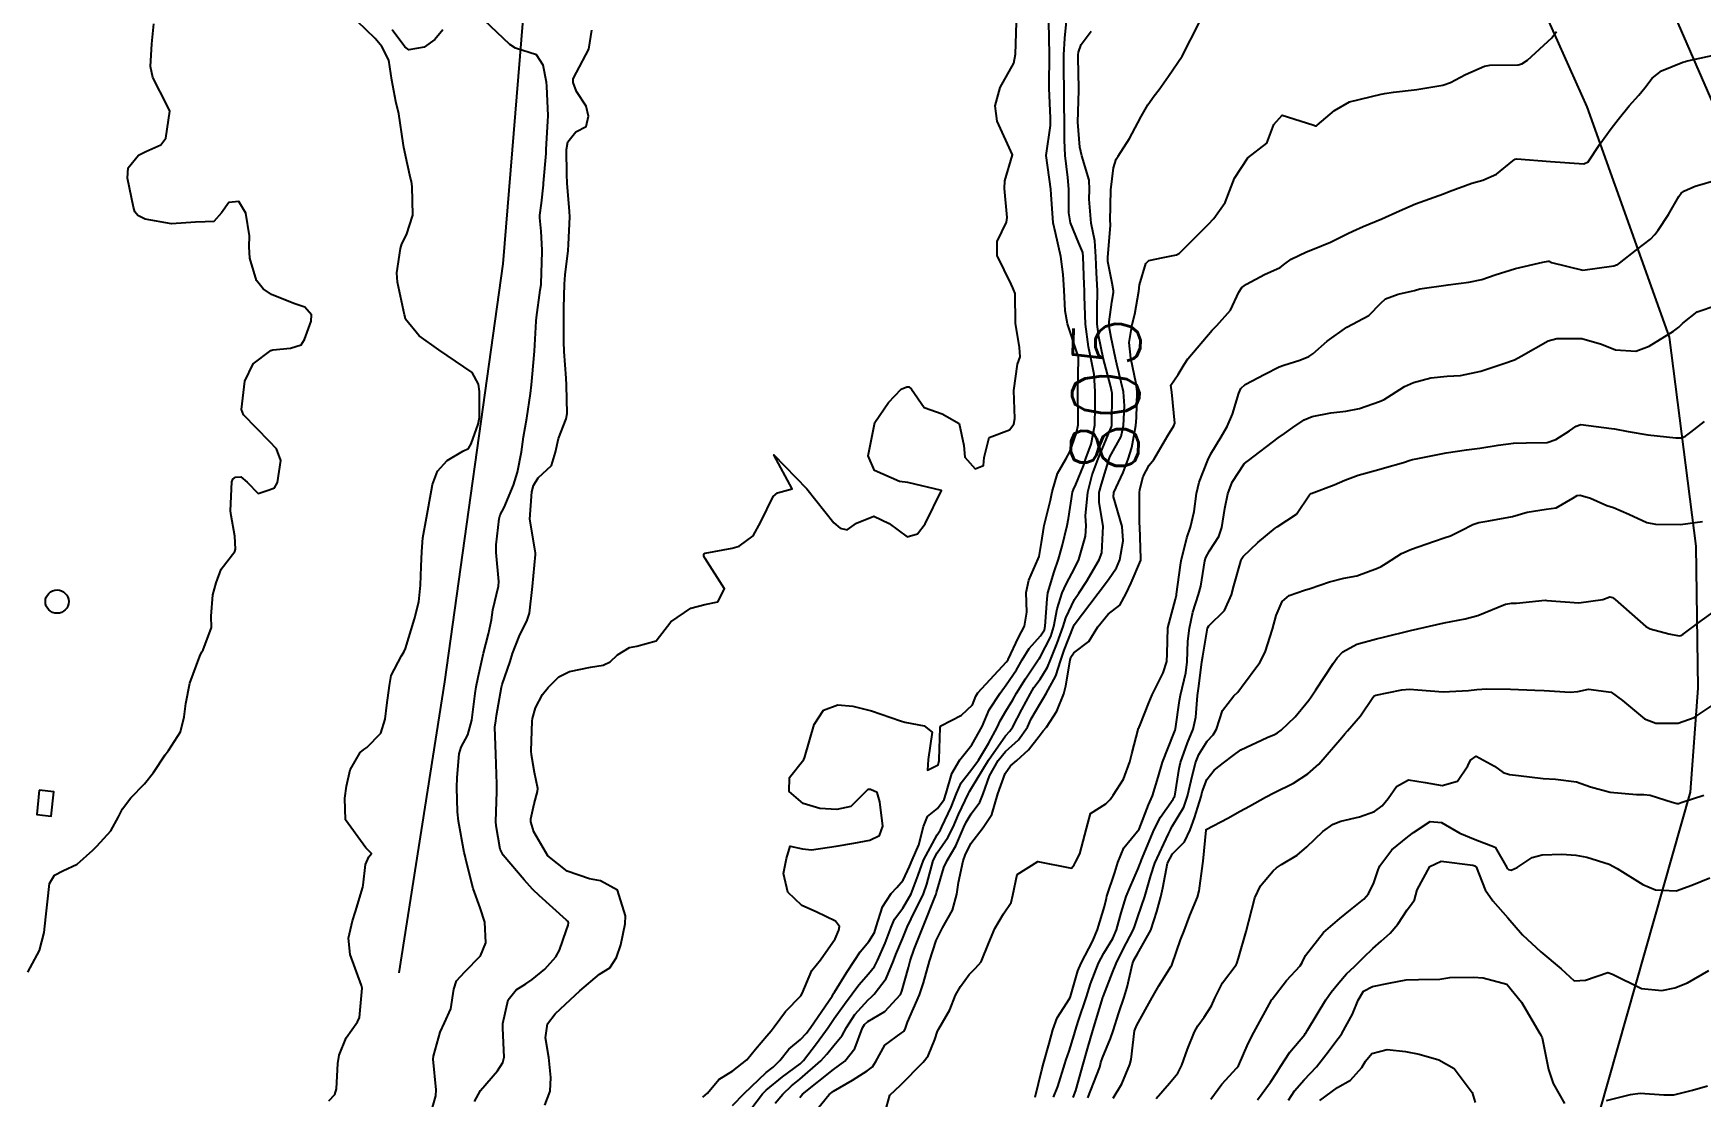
# Model space of a CAD drawing. Header units: metres. Extents: x 307586 to 320046, y 7427249 to 7434250.
# Drawn here: x 319269.8 to 319369, y 7428561.8 to 7428625 of the extents above; entities that cross this region are included whole.
import ezdxf
from ezdxf.enums import TextEntityAlignment as Align

# ---------------------------------------------------------------- set-up
doc = ezdxf.new("R2010")
doc.units = ezdxf.units.M
doc.header["$MEASUREMENT"] = 0
for name, color, linetype in [('Armario', 62, 'Continuous'), ('Cotas', 45, 'Continuous'), ('Curvas de Nivel 1m', 11, 'Continuous'), ('Curvas de Nivel 5m', 15, 'Continuous'), ('Divisa', 42, 'FENCELINE2'), ('Postes', 20, 'Continuous'), ('Vias Primárias', 230, 'Continuous')]:
    doc.layers.add(name, color=color, linetype=linetype)
doc.styles.add('Style-STANDARD', font='STANDARD.shx')
doc.linetypes.add('FENCELINE2', pattern='A,0.25,-0.1,[132,ltypeshp.shx,S=0.1,R=0,X=-0.1,Y=0],-0.1,1', length=1.45)

msp = doc.modelspace()

# ---------------------------------------------------------------- linework, layer by layer
at = {"layer": 'Armario'}
msp.add_lwpolyline([(319270.109, 7428580.027), (319269.959, 7428578.575), (319270.823, 7428578.487), (319270.972, 7428579.938)], close=True, dxfattribs=at)
at = {"layer": 'Curvas de Nivel 1m', "flags": 128}
for points, elevation in [([(319287.352, 7428561.561), (319287.692, 7428561.943), (319287.791, 7428562.276), (319287.883, 7428563.77), (319287.968, 7428564.274), (319288.372, 7428565.296), (319289.044, 7428566.264), (319289.162, 7428566.516), (319289.329, 7428568.261), (319289.29, 7428568.406), (319288.619, 7428570.268), (319288.515, 7428571.222), (319288.748, 7428572.267), (319288.932, 7428572.822), (319289.358, 7428574.261), (319289.385, 7428574.381), (319289.523, 7428575.611), (319289.729, 7428576.059), (319289.887, 7428576.256), (319289.536, 7428576.61), (319288.334, 7428578.272), (319288.292, 7428579.547), (319288.39, 7428580.272), (319288.619, 7428581.238), (319289.212, 7428582.264), (319289.422, 7428582.444), (319289.606, 7428582.566), (319290.44, 7428583.427), (319290.691, 7428584.249), (319290.8, 7428585.084), (319290.944, 7428586.247), (319291.054, 7428586.851), (319291.671, 7428588.013), (319291.811, 7428588.238), (319291.903, 7428588.464), (319292.437, 7428590.229), (319292.698, 7428591.236), (319292.803, 7428592.224), (319292.847, 7428593.337), (319292.871, 7428594.223), (319292.935, 7428595.042), (319293.156, 7428596.219), (319293.451, 7428597.876), (319293.505, 7428598.214), (319293.801, 7428598.996), (319294.379, 7428599.632), (319295.315, 7428600.195), (319295.652, 7428600.355), (319295.819, 7428600.628), (319296.227, 7428601.796), (319296.307, 7428602.185), (319296.307, 7428603.736), (319296.241, 7428604.186), (319295.873, 7428604.879), (319293.893, 7428606.21), (319292.715, 7428607.042), (319291.911, 7428608.038), (319291.86, 7428608.241), (319291.846, 7428608.308), (319291.421, 7428610.245), (319291.383, 7428610.804), (319291.617, 7428612.243), (319291.695, 7428612.513), (319291.971, 7428613.055), (319292.35, 7428614.234), (319292.312, 7428615.932), (319292.257, 7428616.236), (319292.213, 7428616.435), (319292.023, 7428617.235), (319291.807, 7428618.242), (319291.767, 7428618.511), (319291.503, 7428620.245), (319291.329, 7428620.983), (319291.087, 7428622.25), (319290.907, 7428623.44), (319290.497, 7428624.256), (319290.11, 7428624.73), (319288.488, 7428626.285)], 798), ([(319293.338, 7428560.541), (319293.709, 7428561.855), (319293.734, 7428562.206), (319293.561, 7428564.028), (319293.57, 7428564.208), (319293.964, 7428565.645), (319294.236, 7428566.202), (319294.599, 7428567.021), (319294.774, 7428568.197), (319294.94, 7428568.693), (319295.443, 7428569.236), (319296.361, 7428570.176), (319296.687, 7428570.949), (319296.627, 7428572.173), (319296.35, 7428573.036), (319295.937, 7428574.183), (319295.526, 7428575.754), (319295.431, 7428576.191), (319295.402, 7428576.324), (319295.052, 7428578.195), (319295.004, 7428578.75), (319294.967, 7428580.196), (319294.983, 7428580.795), (319295.108, 7428582.195), (319295.217, 7428582.584), (319295.614, 7428583.33), (319295.86, 7428584.186), (319296.052, 7428585.779), (319296.114, 7428586.183), (319296.236, 7428586.759), (319296.542, 7428588.177), (319296.845, 7428589.334), (319297.017, 7428590.17), (319297.109, 7428590.762), (319297.448, 7428592.173), (319297.466, 7428592.432), (319297.299, 7428594.174), (319297.305, 7428594.619), (319297.473, 7428596.173), (319297.544, 7428596.404), (319297.78, 7428596.846), (319298.34, 7428598.162), (319298.579, 7428598.936), (319298.804, 7428600.155), (319298.936, 7428601.043), (319299.118, 7428602.151), (319299.338, 7428603.628), (319299.399, 7428604.147), (319299.442, 7428604.573), (319299.579, 7428606.145), (319299.685, 7428607.918), (319299.707, 7428608.143), (319299.929, 7428609.768), (319299.972, 7428610.1), (319299.974, 7428610.14), (319300.035, 7428612.066), (319300.036, 7428612.139), (319299.974, 7428613.282), (319299.905, 7428614.064), (319299.895, 7428614.141), (319299.892, 7428614.234), (319299.995, 7428614.94), (319300.114, 7428616.036), (319300.121, 7428616.139), (319300.268, 7428617.9), (319300.28, 7428618.138), (319300.368, 7428619.827), (319300.389, 7428620.137), (319300.321, 7428621.897), (319300.29, 7428622.138), (319300.093, 7428623.151), (319299.709, 7428623.755), (319298.451, 7428624.165), (319298.106, 7428624.386), (319296.218, 7428626.189)], 799), ([(319269.44, 7428569.21), (319270.13, 7428570.493), (319270.398, 7428571.562), (319270.513, 7428572.49), (319270.597, 7428573.383), (319270.73, 7428574.488), (319271.011, 7428574.984), (319271.514, 7428575.229), (319272.361, 7428575.627), (319273.292, 7428576.454), (319273.535, 7428576.695), (319274.38, 7428577.606), (319274.834, 7428578.437), (319275.062, 7428578.931), (319275.564, 7428579.575), (319276.377, 7428580.418), (319276.905, 7428581.089), (319277.599, 7428582.137), (319277.714, 7428582.286), (319277.806, 7428582.398), (319278.509, 7428583.496), (319278.744, 7428584.389), (319278.835, 7428585.188), (319279.071, 7428586.386), (319279.669, 7428588.003), (319279.793, 7428588.258), (319279.87, 7428588.378), (319280.354, 7428589.706), (319280.334, 7428590.374), (319280.443, 7428591.642), (319280.639, 7428592.371), (319280.931, 7428593.167), (319281.741, 7428594.218), (319281.798, 7428594.359), (319281.755, 7428595.135), (319281.526, 7428596.362), (319281.502, 7428596.636), (319281.563, 7428598.362), (319281.629, 7428598.527), (319281.796, 7428598.646), (319282.113, 7428598.672), (319282.479, 7428598.35), (319283.13, 7428597.684), (319283.788, 7428597.883), (319284.106, 7428598.01), (319284.299, 7428598.325), (319284.497, 7428599.632), (319284.225, 7428600.326), (319283.819, 7428600.761), (319282.264, 7428602.354), (319282.152, 7428602.661), (319282.344, 7428604.353), (319282.836, 7428605.388), (319283.891, 7428606.18), (319284.006, 7428606.214), (319285.06, 7428606.318), (319285.695, 7428606.512), (319285.898, 7428606.828), (319286.284, 7428607.931), (319286.322, 7428608.306), (319285.917, 7428608.753), (319285.254, 7428608.982), (319283.925, 7428609.513), (319283.433, 7428609.842), (319283.039, 7428610.343), (319282.638, 7428611.664), (319282.605, 7428612.35), (319282.617, 7428612.998), (319282.404, 7428614.354), (319281.993, 7428615.049), (319281.387, 7428614.971), (319280.956, 7428614.37), (319280.502, 7428613.851), (319279.977, 7428613.832), (319279.4, 7428613.811), (319277.976, 7428613.705), (319276.409, 7428613.995), (319275.981, 7428614.206), (319275.807, 7428614.432), (319275.715, 7428614.705), (319275.367, 7428616.436), (319275.407, 7428617.048), (319276.027, 7428617.791), (319276.448, 7428618.006), (319277.346, 7428618.417), (319277.645, 7428618.806), (319277.882, 7428620.412), (319277.726, 7428620.745), (319276.868, 7428622.422), (319276.74, 7428623.075), (319276.805, 7428624.423), (319276.939, 7428625.603)], 797), ([(319294.118, 7428625.248), (319293.654, 7428624.673), (319293.017, 7428624.226), (319292.101, 7428624.066), (319291.869, 7428624.242), (319291.116, 7428625.252)], 799), ([(319300.19, 7428561.292), (319300.518, 7428562.128), (319300.559, 7428562.941), (319300.436, 7428564.129), (319300.238, 7428565.294), (319300.362, 7428566.131), (319300.807, 7428566.738), (319301.425, 7428567.303), (319302.284, 7428568.107), (319303.443, 7428569.085), (319304.06, 7428569.471), (319304.466, 7428570.08), (319304.713, 7428570.828), (319304.975, 7428572.075), (319305.001, 7428572.562), (319304.53, 7428574.08), (319303.511, 7428574.638), (319302.854, 7428574.759), (319301.519, 7428575.215), (319300.375, 7428576.132), (319299.547, 7428577.55), (319299.371, 7428578.142), (319299.366, 7428578.331), (319299.564, 7428579.228), (319299.76, 7428579.949), (319299.771, 7428580.138), (319299.587, 7428581.074), (319299.401, 7428582.142), (319299.385, 7428582.362), (319299.449, 7428584.142), (319299.47, 7428584.297), (319299.635, 7428584.922), (319300.065, 7428585.718), (319300.4, 7428586.133), (319301.023, 7428586.762), (319301.663, 7428587.087), (319302.917, 7428587.353), (319303.667, 7428587.459), (319304.091, 7428587.663), (319304.53, 7428588.081), (319305.241, 7428588.511), (319305.681, 7428588.592), (319306.82, 7428588.918), (319307.703, 7428590.04), (319308.89, 7428590.849), (319309.713, 7428591.077), (319310.493, 7428591.235), (319310.879, 7428592.008), (319309.741, 7428593.816), (319309.659, 7428593.938), (319309.663, 7428594.021), (319309.686, 7428594.078), (319309.745, 7428594.133), (319311.336, 7428594.417), (319311.751, 7428594.533), (319312.594, 7428595.154), (319313.057, 7428595.981), (319313.788, 7428597.493), (319314.042, 7428597.716), (319314.906, 7428597.959), (319313.823, 7428599.97), (319315.793, 7428597.95), (319317.392, 7428595.934), (319317.768, 7428595.621), (319318.178, 7428595.512), (319318.742, 7428595.915), (319319.777, 7428596.33), (319320.689, 7428595.891), (319321.761, 7428595.091), (319322.364, 7428595.271), (319322.833, 7428595.864), (319323.793, 7428597.85), (319321.8, 7428598.338), (319321.299, 7428598.386), (319319.81, 7428599.04), (319319.445, 7428599.906), (319319.843, 7428601.9), (319320.654, 7428603.093), (319321.399, 7428603.885), (319321.729, 7428604.018), (319321.865, 7428604.019), (319322.006, 7428603.878), (319322.778, 7428602.792), (319323.849, 7428602.421), (319324.854, 7428601.84), (319325.132, 7428600.535), (319325.194, 7428599.836), (319325.813, 7428599.141), (319326.306, 7428599.332), (319326.339, 7428599.825), (319326.644, 7428601.013), (319327.839, 7428601.453), (319328.108, 7428601.806), (319328.168, 7428602.127), (319328.102, 7428603.806), (319328.326, 7428605.364), (319328.481, 7428605.801), (319328.45, 7428606.354), (319328.207, 7428607.806), (319328.182, 7428609.564), (319328.094, 7428609.808), (319328.048, 7428609.913), (319327.946, 7428610.119), (319327.11, 7428611.819), (319327.123, 7428612.667), (319327.662, 7428613.813), (319327.706, 7428614.093), (319327.546, 7428615.815), (319327.561, 7428616.271), (319328.033, 7428617.81), (319327.122, 7428619.819), (319326.987, 7428620.736), (319327.297, 7428621.818), (319328.097, 7428623.261), (319328.206, 7428623.808), (319328.262, 7428625.677)], 801), ([(319309.605, 7428561.773), (319309.879, 7428562.015), (319310.558, 7428562.821), (319311.376, 7428563.35), (319312.208, 7428563.988), (319312.741, 7428564.632), (319313.405, 7428565.419), (319313.659, 7428565.718), (319313.85, 7428565.966), (319314.51, 7428566.871), (319315.431, 7428567.803), (319315.507, 7428567.949), (319316.09, 7428569.304), (319316.603, 7428569.933), (319317.476, 7428571.195), (319317.683, 7428571.716), (319317.722, 7428571.918), (319317.486, 7428572.244), (319316.349, 7428572.795), (319315.495, 7428573.171), (319314.65, 7428573.959), (319314.405, 7428575.075), (319314.585, 7428575.959), (319314.788, 7428576.71), (319315.539, 7428576.55), (319316.072, 7428576.475), (319317.541, 7428576.7), (319318.58, 7428576.872), (319319.544, 7428577.053), (319320.109, 7428577.332), (319320.304, 7428577.892), (319320.126, 7428579.343), (319319.978, 7428579.896), (319319.585, 7428580.081), (319319.411, 7428580.075), (319319.245, 7428579.903), (319318.414, 7428579.068), (319317.567, 7428578.891), (319316.561, 7428578.943), (319315.572, 7428579.248), (319314.727, 7428579.959), (319314.763, 7428580.786), (319315.602, 7428581.857), (319315.657, 7428581.949), (319315.677, 7428582.023), (319316.228, 7428583.941), (319316.778, 7428584.791), (319317.641, 7428585.101), (319318.521, 7428585.03), (319319.636, 7428584.754), (319321.355, 7428584.155), (319321.626, 7428584.078), (319322.774, 7428583.863), (319323.251, 7428583.488), (319323.007, 7428581.859), (319322.968, 7428581.231), (319323.6, 7428581.539), (319323.655, 7428581.797), (319323.665, 7428581.849), (319323.718, 7428583.753), (319323.753, 7428583.849), (319324.986, 7428584.483), (319325.642, 7428585.109), (319325.849, 7428585.628), (319325.962, 7428585.825), (319327.672, 7428587.659), (319327.732, 7428587.74), (319327.763, 7428587.799), (319328.373, 7428589.112), (319328.735, 7428589.79), (319328.873, 7428590.627), (319328.843, 7428591.789), (319329.002, 7428592.516), (319329.552, 7428593.782), (319329.605, 7428593.922), (319329.757, 7428594.752), (319329.888, 7428595.662), (319329.91, 7428595.779), (319330.288, 7428597.274), (319330.377, 7428597.774), (319330.707, 7428598.874), (319331.225, 7428599.766), (319331.439, 7428600.152), (319331.838, 7428601.283), (319331.937, 7428601.759), (319331.942, 7428601.857), (319331.923, 7428603.759), (319331.952, 7428605.699), (319331.944, 7428605.759), (319331.935, 7428605.801), (319331.895, 7428605.957), (319331.289, 7428607.766), (319331.15, 7428608.543), (319331.091, 7428609.769), (319331.032, 7428610.69), (319330.908, 7428611.771), (319330.575, 7428613.176), (319330.443, 7428613.775), (319330.334, 7428615.451), (319330.312, 7428615.777), (319330.033, 7428617.78), (319330.285, 7428619.553), (319330.291, 7428619.778), (319330.286, 7428619.999), (319330.198, 7428621.779), (319330.202, 7428621.896), (319330.229, 7428623.779), (319330.195, 7428625.716)], 802), ([(319311.356, 7428561.286), (319312.059, 7428561.99), (319313.376, 7428563.238), (319313.779, 7428563.566), (319314.181, 7428563.962), (319314.72, 7428564.63), (319315.402, 7428565.206), (319315.768, 7428565.584), (319316.024, 7428565.941), (319317.295, 7428567.785), (319317.372, 7428567.921), (319317.394, 7428567.96), (319317.434, 7428568.024), (319318.166, 7428569.199), (319318.622, 7428569.908), (319318.955, 7428570.418), (319319.474, 7428571.033), (319319.808, 7428571.568), (319319.911, 7428571.896), (319320.296, 7428573.09), (319320.812, 7428573.887), (319321.143, 7428574.249), (319321.515, 7428574.686), (319321.9, 7428575.502), (319322.052, 7428575.872), (319322.452, 7428576.776), (319322.724, 7428577.862), (319322.965, 7428578.456), (319323.569, 7428578.942), (319323.951, 7428579.473), (319324.072, 7428579.845), (319324.423, 7428581.014), (319324.901, 7428581.837), (319325.205, 7428582.236), (319325.612, 7428582.726), (319326.212, 7428583.821), (319326.634, 7428584.819), (319327.285, 7428585.806), (319327.658, 7428586.288), (319328.265, 7428587.196), (319328.608, 7428587.791), (319329.017, 7428588.453), (319329.694, 7428589.212), (319329.92, 7428589.558), (319329.975, 7428589.777), (319330.08, 7428591.415), (319330.136, 7428591.776), (319330.498, 7428593.009), (319330.763, 7428593.77), (319330.98, 7428594.543), (319331.269, 7428595.765), (319331.359, 7428596.182), (319331.598, 7428597.762), (319331.647, 7428597.909), (319331.8, 7428598.209), (319332.242, 7428599.328), (319332.398, 7428599.751), (319332.699, 7428600.614), (319332.92, 7428601.744), (319332.953, 7428602.843), (319332.952, 7428603.744), (319332.877, 7428604.746), (319332.685, 7428605.748), (319332.549, 7428606.4), (319332.36, 7428607.753), (319332.304, 7428609.387), (319332.304, 7428609.755), (319332.291, 7428610.099), (319332.24, 7428611.756), (319332.209, 7428612), (319331.971, 7428612.563), (319331.474, 7428613.765), (319331.383, 7428614.375), (319331.387, 7428615.766), (319331.314, 7428616.473), (319331.157, 7428617.769), (319331.128, 7428618.688), (319331.111, 7428619.77), (319331.102, 7428620.798), (319331.091, 7428621.77), (319331.08, 7428622.757), (319331.085, 7428623.77), (319331.13, 7428624.758), (319331.231, 7428625.769)], 803), ([(319312.522, 7428561.15), (319313.153, 7428561.973), (319313.365, 7428562.187), (319314.343, 7428562.991), (319315.381, 7428563.761), (319315.586, 7428563.947), (319316.372, 7428564.962), (319317.062, 7428565.925), (319317.418, 7428566.446), (319318.035, 7428567.306), (319318.482, 7428567.91), (319318.886, 7428568.46), (319319.451, 7428569.107), (319319.807, 7428569.547), (319319.986, 7428569.895), (319320.439, 7428570.925), (319320.802, 7428571.887), (319321.012, 7428572.361), (319321.494, 7428573.018), (319321.998, 7428573.873), (319322.403, 7428574.984), (319322.73, 7428575.862), (319323.548, 7428577.38), (319323.732, 7428577.667), (319323.828, 7428577.847), (319324.384, 7428579.028), (319324.7, 7428579.839), (319324.962, 7428580.464), (319325.597, 7428581.281), (319325.998, 7428581.824), (319326.606, 7428582.809), (319327.124, 7428583.807), (319327.286, 7428584.147), (319327.637, 7428584.721), (319328.042, 7428585.401), (319328.255, 7428585.794), (319328.79, 7428586.66), (319329.561, 7428587.781), (319329.608, 7428587.847), (319329.675, 7428587.951), (319330.302, 7428589.165), (319330.486, 7428589.772), (319330.677, 7428590.807), (319330.987, 7428591.767), (319331.21, 7428592.283), (319331.738, 7428593.256), (319331.979, 7428593.756), (319332.37, 7428595.145), (319332.413, 7428595.75), (319332.374, 7428596.346), (319332.5, 7428597.749), (319332.774, 7428598.78), (319333.118, 7428599.741), (319333.84, 7428601.468), (319333.923, 7428601.648), (319333.938, 7428601.729), (319333.947, 7428603.644), (319333.937, 7428603.729), (319333.867, 7428604.011), (319333.421, 7428605.737), (319333.163, 7428606.999), (319333.067, 7428607.743), (319333.055, 7428608.614), (319333.083, 7428609.743), (319333.015, 7428610.806), (319332.986, 7428611.745), (319332.929, 7428612.702), (319332.711, 7428613.749), (319332.584, 7428615.172), (319332.611, 7428615.751), (319332.58, 7428616.313), (319332.159, 7428617.758), (319332.041, 7428618.27), (319331.92, 7428619.761), (319331.964, 7428621.644), (319331.969, 7428621.761), (319331.941, 7428623.601), (319331.938, 7428623.762), (319331.954, 7428623.913), (319332.112, 7428624.369), (319332.699, 7428625.176)], 804), ([(319315.361, 7428561.747), (319315.538, 7428561.947), (319317.378, 7428563.418), (319317.668, 7428563.629), (319318.049, 7428563.913), (319318.642, 7428564.659), (319319.107, 7428565.903), (319319.211, 7428566.106), (319319.417, 7428566.276), (319320.436, 7428566.877), (319321.36, 7428567.881), (319321.385, 7428567.929), (319321.436, 7428568.081), (319321.837, 7428569.494), (319321.945, 7428569.873), (319322.179, 7428570.579), (319322.681, 7428571.862), (319323.464, 7428573.812), (319323.477, 7428573.85), (319323.487, 7428573.867), (319323.504, 7428573.95), (319323.943, 7428575.43), (319324.135, 7428575.844), (319324.653, 7428576.728), (319325.139, 7428577.834), (319325.259, 7428578.131), (319325.565, 7428578.621), (319326.08, 7428579.318), (319326.275, 7428579.82), (319326.661, 7428580.881), (319327.171, 7428581.806), (319327.608, 7428582.331), (319328.391, 7428583.016), (319328.914, 7428583.787), (319329.146, 7428584.269), (319329.644, 7428585.153), (319329.884, 7428585.543), (319330.033, 7428585.776), (319330.598, 7428586.836), (319330.894, 7428587.768), (319331.091, 7428588.357), (319331.656, 7428589.76), (319331.669, 7428589.795), (319331.704, 7428589.86), (319333.117, 7428591.739), (319333.731, 7428592.565), (319334.213, 7428593.25), (319334.419, 7428593.723), (319334.618, 7428594.864), (319334.543, 7428595.722), (319334.045, 7428597.473), (319334.047, 7428597.727), (319334.603, 7428598.93), (319334.91, 7428599.719), (319335.133, 7428600.413), (319335.363, 7428601.715), (319335.397, 7428602.165), (319335.443, 7428603.714), (319335.384, 7428604.201), (319335.061, 7428605.718), (319334.971, 7428606.651), (319335.142, 7428607.718), (319335.308, 7428608.33), (319335.537, 7428609.714), (319335.582, 7428610.079), (319335.959, 7428611.345), (319336.139, 7428611.53), (319336.984, 7428611.7), (319337.781, 7428611.876), (319337.966, 7428611.974), (319339.659, 7428613.665), (319339.997, 7428614.021), (319340.675, 7428614.984), (319340.936, 7428615.651), (319341.241, 7428616.428), (319342.033, 7428617.64), (319343.158, 7428618.511), (319343.582, 7428619.617), (319344.068, 7428620.166), (319345.905, 7428619.592), (319346.062, 7428619.53), (319346.11, 7428619.542), (319346.164, 7428619.589), (319347.193, 7428620.457), (319348.077, 7428620.976), (319349.97, 7428621.43), (319350.082, 7428621.448), (319350.167, 7428621.455), (319350.696, 7428621.534), (319351.931, 7428621.676), (319352.086, 7428621.693), (319353.631, 7428621.956), (319354.092, 7428622.125), (319354.985, 7428622.595), (319356.107, 7428623.091), (319356.428, 7428623.147), (319358.109, 7428623.162), (319358.334, 7428623.222), (319358.664, 7428623.442), (319360.127, 7428624.782), (319360.397, 7428625.151)], 806), ([(319316.059, 7428560.649), (319317.108, 7428561.924), (319317.365, 7428562.124), (319318.5, 7428562.78), (319319.377, 7428563.333), (319319.703, 7428563.574), (319319.888, 7428563.895), (319320.423, 7428564.864), (319321.408, 7428565.577), (319321.588, 7428565.699), (319321.667, 7428565.876), (319321.785, 7428566.243), (319322.483, 7428567.864), (319322.731, 7428568.574), (319323.083, 7428569.856), (319323.475, 7428571.095), (319323.862, 7428571.846), (319324.447, 7428572.886), (319324.707, 7428573.838), (319324.819, 7428574.531), (319325.083, 7428575.834), (319325.2, 7428576.17), (319325.543, 7428576.869), (319326.275, 7428577.819), (319326.794, 7428578.582), (319327.158, 7428579.806), (319327.595, 7428581.027), (319327.912, 7428581.484), (319328.279, 7428581.793), (319328.968, 7428582.427), (319329.617, 7428583.234), (319329.846, 7428583.552), (319330.039, 7428583.776), (319330.673, 7428584.734), (319331.077, 7428585.766), (319331.193, 7428586.229), (319331.448, 7428587.762), (319331.498, 7428587.939), (319331.68, 7428588.207), (319332.573, 7428588.864), (319333.099, 7428589.739), (319333.711, 7428590.502), (319334.414, 7428591.025), (319334.791, 7428591.719), (319335.077, 7428592.369), (319335.653, 7428593.711), (319335.667, 7428593.788), (319335.6, 7428595.712), (319335.59, 7428595.897), (319335.579, 7428597.712), (319335.605, 7428597.903), (319335.808, 7428598.688), (319336.166, 7428599.357), (319336.429, 7428599.701), (319337.262, 7428601.12), (319337.634, 7428601.692), (319337.68, 7428601.856), (319337.507, 7428603.694), (319337.446, 7428604.118), (319337.879, 7428604.748), (319338.236, 7428605.337), (319338.454, 7428605.682), (319339.91, 7428607.388), (319340.04, 7428607.53), (319340.177, 7428607.657), (319340.991, 7428608.586), (319341.491, 7428609.645), (319341.671, 7428609.917), (319341.948, 7428610.128), (319343.028, 7428610.698), (319343.958, 7428611.11), (319344.239, 7428611.329), (319344.617, 7428611.603), (319345.518, 7428612.046), (319345.973, 7428612.233), (319346.941, 7428612.618), (319347.986, 7428613.131), (319348.273, 7428613.281), (319348.884, 7428613.557), (319349.998, 7428614.013), (319351.053, 7428614.479), (319352.007, 7428614.899), (319353.666, 7428615.495), (319354.014, 7428615.628), (319355.366, 7428616.13), (319356.021, 7428616.304), (319356.825, 7428616.662), (319357.799, 7428617.452), (319357.934, 7428617.552), (319358.035, 7428617.572), (319360.033, 7428617.42), (319362.032, 7428617.28), (319362.284, 7428617.396), (319362.981, 7428618.454), (319363.643, 7428619.376), (319364.068, 7428619.921), (319364.717, 7428620.723), (319365.29, 7428621.358), (319365.65, 7428621.794), (319366.098, 7428622.381), (319366.638, 7428622.812), (319367.907, 7428623.332), (319368.069, 7428623.374), (319368.113, 7428623.388), (319368.189, 7428623.405), (319370.118, 7428623.817)], 807), ([(319320.419, 7428560.822), (319320.725, 7428561.886), (319321.05, 7428562.199), (319321.369, 7428562.496), (319322.715, 7428563.86), (319323.004, 7428564.241), (319323.403, 7428565.196), (319323.553, 7428565.706), (319323.645, 7428565.848), (319324.289, 7428566.977), (319324.639, 7428567.838), (319324.922, 7428568.353), (319325.452, 7428569.076), (319325.828, 7428569.453), (319326.158, 7428569.82), (319326.613, 7428570.952), (319326.983, 7428571.807), (319327.492, 7428572.674), (319327.942, 7428573.352), (319328.038, 7428573.795), (319328.297, 7428575.016), (319329.533, 7428575.78), (319331.527, 7428575.384), (319331.688, 7428575.6), (319331.77, 7428575.756), (319332.026, 7428576.241), (319332.434, 7428577.747), (319332.67, 7428578.64), (319333.575, 7428579.217), (319333.832, 7428579.475), (319334.014, 7428579.726), (319334.624, 7428580.689), (319335.013, 7428581.716), (319335.13, 7428582.193), (319335.528, 7428583.711), (319335.559, 7428583.776), (319335.626, 7428583.91), (319336.131, 7428585.218), (319336.334, 7428585.7), (319336.982, 7428587.006), (319337.216, 7428587.687), (319337.221, 7428588.145), (319337.267, 7428589.687), (319337.72, 7428591.386), (319337.776, 7428591.626), (319337.785, 7428591.679), (319338.013, 7428593.405), (319338.059, 7428593.677), (319338.406, 7428595.031), (319338.619, 7428595.672), (319338.841, 7428596.611), (319338.981, 7428597.668), (319339.131, 7428598.339), (319339.639, 7428599.662), (319339.827, 7428600.031), (319340.442, 7428601.049), (319340.801, 7428601.65), (319341.109, 7428602.389), (319341.486, 7428603.644), (319341.608, 7428603.91), (319341.878, 7428604.161), (319343.032, 7428604.77), (319343.889, 7428605.202), (319344.181, 7428605.316), (319345.126, 7428605.598), (319345.668, 7428605.819), (319345.897, 7428605.983), (319346.755, 7428606.731), (319347.913, 7428607.57), (319349.222, 7428608.252), (319349.935, 7428608.997), (319350.22, 7428609.256), (319350.982, 7428609.53), (319351.76, 7428609.707), (319351.945, 7428609.757), (319352.272, 7428609.841), (319353.949, 7428610.086), (319355.179, 7428610.249), (319355.952, 7428610.409), (319356.746, 7428610.671), (319357.959, 7428611.059), (319359.59, 7428611.426), (319359.894, 7428611.491), (319359.964, 7428611.484), (319360.108, 7428611.419), (319361.958, 7428610.948), (319363.809, 7428611.219), (319363.962, 7428611.265), (319364.038, 7428611.293), (319364.15, 7428611.368), (319365.166, 7428612.168), (319365.985, 7428612.805), (319366.253, 7428613.083), (319366.451, 7428613.345), (319367.069, 7428614.272), (319367.682, 7428615.333), (319367.819, 7428615.528), (319368.016, 7428615.683), (319368.646, 7428615.947), (319370.023, 7428616.34)], 808), ([(319329.37, 7428561.773), (319329.764, 7428563.391), (319329.864, 7428563.775), (319330.202, 7428564.971), (319330.424, 7428565.77), (319330.688, 7428566.499), (319331.432, 7428567.657), (319331.476, 7428567.759), (319331.914, 7428569.295), (319332.106, 7428569.75), (319332.8, 7428571.064), (319333.083, 7428571.736), (319333.497, 7428573.12), (319333.611, 7428573.619), (319333.638, 7428573.729), (319334.108, 7428575.141), (319334.292, 7428575.722), (319334.653, 7428576.607), (319335.553, 7428577.71), (319336.119, 7428579.158), (319336.357, 7428579.698), (319336.701, 7428580.8), (319336.944, 7428581.69), (319337.62, 7428583.4), (319337.698, 7428583.603), (319337.719, 7428583.679), (319337.96, 7428585.365), (319338.018, 7428585.676), (319338.334, 7428587.006), (319338.417, 7428587.673), (319338.468, 7428588.895), (319338.554, 7428589.671), (319338.766, 7428590.616), (319339.097, 7428591.666), (319339.223, 7428592.17), (319339.466, 7428593.663), (319339.531, 7428593.877), (319339.752, 7428594.269), (319340.294, 7428595.125), (319340.479, 7428595.653), (319340.657, 7428596.778), (319340.831, 7428597.65), (319341.106, 7428598.344), (319341.82, 7428599.431), (319341.926, 7428599.534), (319342.067, 7428599.636), (319343.837, 7428600.986), (319344.205, 7428601.241), (319344.7, 7428601.601), (319345.383, 7428602.061), (319345.853, 7428602.26), (319346.962, 7428602.468), (319347.858, 7428602.562), (319348.68, 7428602.738), (319349.867, 7428603.146), (319350.138, 7428603.268), (319350.569, 7428603.533), (319351.357, 7428604.046), (319351.881, 7428604.283), (319352.927, 7428604.548), (319353.885, 7428604.655), (319354.676, 7428604.691), (319355.888, 7428604.942), (319357.377, 7428605.455), (319357.77, 7428605.576), (319357.895, 7428605.624), (319358.3, 7428605.847), (319359.906, 7428606.754), (319360.422, 7428606.901), (319361.908, 7428606.888), (319363.082, 7428606.56), (319363.901, 7428606.223), (319365.112, 7428606.147), (319365.904, 7428606.433), (319367.362, 7428607.336), (319367.675, 7428607.574), (319367.92, 7428607.812), (319368.775, 7428608.472), (319369.937, 7428608.873)], 809), ([(319331.633, 7428561.756), (319331.794, 7428562.18), (319332.231, 7428563.747), (319332.49, 7428564.65), (319332.815, 7428565.739), (319333.404, 7428567.702), (319333.411, 7428567.73), (319333.418, 7428567.745), (319333.434, 7428567.794), (319333.984, 7428569.196), (319334.19, 7428569.723), (319334.613, 7428570.578), (319335.207, 7428571.713), (319335.289, 7428571.908), (319335.491, 7428572.507), (319335.905, 7428573.704), (319336.265, 7428574.956), (319336.502, 7428575.695), (319337.306, 7428577.439), (319337.419, 7428577.682), (319337.464, 7428577.772), (319337.556, 7428577.915), (319338.227, 7428579.019), (319338.445, 7428579.671), (319338.648, 7428580.614), (319338.92, 7428581.667), (319339.111, 7428582.161), (319339.616, 7428582.952), (319339.963, 7428583.313), (319340.169, 7428583.655), (319340.524, 7428584.767), (319341.205, 7428585.644), (319341.431, 7428585.867), (319341.658, 7428586.163), (319342.747, 7428587.624), (319343.068, 7428588.234), (319343.49, 7428589.613), (319343.711, 7428590.429), (319344.072, 7428591.253), (319344.498, 7428591.602), (319345.392, 7428591.928), (319345.73, 7428592.034), (319346.884, 7428592.425), (319347.739, 7428592.636), (319348.506, 7428592.788), (319349.748, 7428593.237), (319349.955, 7428593.333), (319350.289, 7428593.535), (319351.172, 7428594.112), (319351.761, 7428594.355), (319353.083, 7428594.817), (319353.769, 7428595.052), (319354.092, 7428595.164), (319354.723, 7428595.481), (319355.422, 7428595.828), (319355.778, 7428595.948), (319356.365, 7428596.047), (319357.782, 7428596.304), (319358.65, 7428596.566), (319359.786, 7428596.736), (319360.373, 7428596.828), (319361.368, 7428597.404), (319361.635, 7428597.562), (319361.796, 7428597.583), (319362.417, 7428597.391), (319363.383, 7428596.97), (319363.788, 7428596.836), (319364.707, 7428596.437), (319365.779, 7428595.959), (319366.283, 7428595.847), (319367.778, 7428595.831), (319369.084, 7428596.003)], 811), ([(319332.508, 7428561.743), (319333.213, 7428563.564), (319333.258, 7428563.732), (319333.289, 7428563.827), (319333.389, 7428564.117), (319333.866, 7428565.265), (319334.013, 7428565.724), (319334.352, 7428566.793), (319334.673, 7428567.718), (319334.846, 7428568.312), (319335.163, 7428569.713), (319335.248, 7428569.929), (319335.469, 7428570.292), (319336.263, 7428571.698), (319336.615, 7428572.814), (319336.857, 7428573.69), (319336.977, 7428574.222), (319337.24, 7428575.684), (319337.539, 7428576.254), (319338.253, 7428576.966), (319338.592, 7428577.67), (319338.85, 7428578.381), (319339.247, 7428579.663), (319339.316, 7428579.932), (319339.593, 7428580.676), (319340.027, 7428581.227), (319340.581, 7428581.65), (319341.158, 7428582.094), (319341.611, 7428582.426), (319343.173, 7428583.171), (319343.62, 7428583.343), (319343.792, 7428583.438), (319344.008, 7428583.606), (319344.837, 7428584.396), (319345.65, 7428585.387), (319345.791, 7428585.588), (319346.077, 7428586.004), (319347.106, 7428587.569), (319347.337, 7428587.906), (319347.683, 7428588.255), (319348.521, 7428588.721), (319349.695, 7428589.039), (319350.108, 7428589.125), (319351.703, 7428589.52), (319353.708, 7428589.983), (319354.971, 7428590.217), (319355.712, 7428590.424), (319357.361, 7428591.087), (319357.72, 7428591.16), (319358.014, 7428591.143), (319359.722, 7428591.324), (319359.825, 7428591.316), (319361.721, 7428591.163), (319363.151, 7428591.379), (319363.575, 7428591.522), (319363.725, 7428591.491), (319363.884, 7428591.368), (319365.707, 7428589.77), (319365.978, 7428589.618), (319367.089, 7428589.329), (319367.701, 7428589.204), (319367.799, 7428589.221), (319367.943, 7428589.318), (319368.953, 7428590.065), (319369.716, 7428590.61)], 812), ([(319334.015, 7428561.723), (319334.523, 7428562.567), (319335.004, 7428563.714), (319335.077, 7428564.023), (319335.292, 7428565.711), (319335.316, 7428565.809), (319335.416, 7428566.063), (319336.335, 7428567.696), (319336.73, 7428568.404), (319337.461, 7428569.57), (319337.508, 7428569.634), (319337.532, 7428569.679), (319338.028, 7428571.124), (319338.235, 7428571.672), (319338.58, 7428572.581), (319339.042, 7428573.665), (319339.136, 7428574.036), (319339.355, 7428575.662), (319339.379, 7428575.817), (319339.542, 7428577.66), (319339.553, 7428577.684), (319340.844, 7428578.367), (319341.57, 7428578.78), (319342.127, 7428579.079), (319343.074, 7428579.618), (319343.586, 7428579.872), (319344.738, 7428580.452), (319345.597, 7428581.01), (319346.259, 7428581.58), (319347.627, 7428583.169), (319347.798, 7428583.391), (319347.95, 7428583.557), (319348.738, 7428584.453), (319349.458, 7428585.542), (319349.551, 7428585.644), (319349.654, 7428585.69), (319351.187, 7428585.995), (319351.658, 7428586.034), (319352.142, 7428585.997), (319353.657, 7428585.889), (319355.164, 7428585.969), (319355.658, 7428586.02), (319356.254, 7428586.056), (319357.659, 7428586.047), (319359.098, 7428585.987), (319359.658, 7428585.956), (319361.207, 7428585.855), (319361.658, 7428585.896), (319362.306, 7428586.037), (319363.658, 7428585.868), (319364.315, 7428585.363), (319365.642, 7428584.274), (319366.313, 7428584.013), (319367.64, 7428584.014), (319368.597, 7428584.357), (319369.651, 7428585.069)], 813), ([(319336.575, 7428561.692), (319337.372, 7428562.609), (319337.854, 7428563.2), (319338.103, 7428563.673), (319338.432, 7428564.635), (319338.858, 7428565.666), (319339.056, 7428566.024), (319339.422, 7428566.523), (319339.876, 7428567.208), (319340.072, 7428567.654), (319340.522, 7428568.574), (319341.327, 7428569.641), (319341.375, 7428569.729), (319341.467, 7428570.048), (319341.932, 7428571.633), (319342.093, 7428572.235), (319342.454, 7428573.626), (319342.786, 7428574.349), (319343.527, 7428575.233), (319343.725, 7428575.413), (319344.031, 7428575.605), (319344.967, 7428576.167), (319345.544, 7428576.656), (319346.499, 7428577.576), (319347.112, 7428578.014), (319347.562, 7428578.194), (319348.665, 7428578.45), (319349.571, 7428578.768), (319350.018, 7428579.094), (319350.376, 7428579.532), (319350.875, 7428580.243), (319351.594, 7428580.651), (319352.582, 7428580.494), (319353.591, 7428580.308), (319354.499, 7428580.576), (319355.122, 7428581.475), (319355.272, 7428581.81), (319355.612, 7428582.048), (319356.705, 7428581.453), (319357.227, 7428581.073), (319357.598, 7428580.961), (319358.126, 7428580.907), (319359.596, 7428580.719), (319360.327, 7428580.681), (319361.594, 7428580.524), (319362.428, 7428580.224), (319363.588, 7428579.905), (319365.165, 7428579.776), (319365.587, 7428579.772), (319365.971, 7428579.729), (319367.28, 7428579.325), (319367.582, 7428579.233), (319367.661, 7428579.24), (319367.877, 7428579.317), (319369.157, 7428579.734)], 814), ([(319342.603, 7428561.621), (319343.373, 7428562.659), (319343.749, 7428563.236), (319343.979, 7428563.604), (319344.538, 7428564.456), (319345.412, 7428565.503), (319345.449, 7428565.553), (319345.478, 7428565.589), (319345.579, 7428565.752), (319346.666, 7428567.572), (319346.994, 7428568.012), (319347.448, 7428568.568), (319347.91, 7428569.102), (319348.376, 7428569.551), (319348.922, 7428570.091), (319349.474, 7428570.625), (319349.965, 7428571.048), (319350.501, 7428571.53), (319350.951, 7428572.066), (319351.504, 7428572.918), (319351.774, 7428573.251), (319351.95, 7428573.513), (319352.108, 7428574.1), (319352.851, 7428575.5), (319353.536, 7428575.817), (319355.427, 7428575.578), (319355.534, 7428575.54), (319355.579, 7428575.515), (319355.609, 7428575.469), (319356.154, 7428574.095), (319356.601, 7428573.454), (319357.498, 7428572.434), (319358.371, 7428571.431), (319359.473, 7428570.408), (319360.668, 7428569.408), (319361.452, 7428568.696), (319362.115, 7428568.728), (319363.46, 7428569.186), (319363.735, 7428569.091), (319365.446, 7428568.23), (319366.656, 7428568.121), (319367.447, 7428568.27), (319368.199, 7428568.565), (319369.463, 7428569.3)], 816), ([(319344.441, 7428561.599), (319344.811, 7428562.153), (319345.375, 7428562.797), (319346.107, 7428563.579), (319346.671, 7428564.293), (319347.409, 7428565.267), (319347.536, 7428565.435), (319347.625, 7428565.558), (319348.26, 7428566.716), (319348.59, 7428567.548), (319348.913, 7428568.074), (319349.445, 7428568.351), (319350.427, 7428568.551), (319351.451, 7428568.754), (319352.19, 7428568.771), (319353.453, 7428568.798), (319354.046, 7428568.892), (319355.455, 7428568.912), (319356.042, 7428568.873), (319357.449, 7428568.486), (319358.315, 7428567.431), (319359.414, 7428565.556), (319359.487, 7428565.419), (319359.534, 7428565.296), (319359.914, 7428563.415), (319360.2, 7428562.593), (319360.879, 7428561.405)], 817), ([(319346.313, 7428561.576), (319347.371, 7428562.349), (319348.144, 7428562.783), (319348.804, 7428563.546), (319349.022, 7428563.919), (319349.401, 7428564.375), (319350.316, 7428564.619), (319351.403, 7428564.482), (319352.223, 7428564.329), (319353.398, 7428563.987), (319354.31, 7428563.481), (319355.372, 7428562.055), (319355.56, 7428561.467)], 818), ([(319363.366, 7428561.579), (319364.793, 7428561.934), (319365.373, 7428562.003), (319366.791, 7428561.909), (319367.372, 7428561.912), (319368.496, 7428562.189), (319369.38, 7428562.458)], 817)]:
    msp.add_lwpolyline(points, dxfattribs=dict(at, elevation=elevation))
at = {"layer": 'Curvas de Nivel 5m', "flags": 128}
for points, elevation in [([(319296.01, 7428561.524), (319296.37, 7428562.175), (319297.375, 7428563.345), (319297.7, 7428563.837), (319297.778, 7428564.156), (319297.696, 7428565.87), (319297.695, 7428566.157), (319298.022, 7428567.559), (319298.489, 7428568.149), (319299.061, 7428568.519), (319299.439, 7428568.77), (319300.197, 7428569.381), (319300.858, 7428570.126), (319301.065, 7428570.518), (319301.476, 7428571.668), (319301.586, 7428572.013), (319301.6, 7428572.118), (319301.578, 7428572.213), (319301.485, 7428572.308), (319299.866, 7428573.77), (319299.503, 7428574.106), (319299.468, 7428574.14), (319298.961, 7428574.696), (319297.71, 7428576.158), (319297.537, 7428576.529), (319297.3, 7428577.914), (319297.287, 7428578.164), (319297.345, 7428579.937), (319297.347, 7428580.163), (319297.348, 7428580.392), (319297.28, 7428582.165), (319297.229, 7428583.775), (319297.274, 7428584.165), (319297.327, 7428584.465), (319297.614, 7428586.161), (319297.654, 7428586.315), (319298.135, 7428587.689), (319298.275, 7428588.154), (319298.664, 7428589.17), (319299.153, 7428590.145), (319299.286, 7428590.559), (319299.458, 7428592.144), (319299.645, 7428594.044), (319299.647, 7428594.141), (319299.63, 7428594.257), (319299.3, 7428596.147), (319299.421, 7428597.777), (319299.531, 7428598.144), (319299.797, 7428598.597), (319300.591, 7428599.346), (319300.831, 7428600.13), (319301.002, 7428600.951), (319301.47, 7428602.124), (319301.529, 7428602.441), (319301.483, 7428604.124), (319301.463, 7428604.53), (319301.346, 7428606.125), (319301.324, 7428606.7), (319301.323, 7428608.126), (319301.337, 7428608.708), (319301.365, 7428610.126), (319301.402, 7428610.671), (319301.582, 7428612.124), (319301.61, 7428612.48), (319301.678, 7428614.123), (319301.669, 7428614.441), (319301.521, 7428616.125), (319301.505, 7428616.638), (319301.494, 7428618.125), (319301.572, 7428618.593), (319302.049, 7428619.174), (319302.66, 7428619.505), (319302.799, 7428620.109), (319302.658, 7428620.7), (319302.078, 7428621.586), (319301.877, 7428622.122), (319301.879, 7428622.328), (319302.089, 7428622.713), (319302.814, 7428624.109), (319303.001, 7428625.225)], 800), ([(319313.902, 7428561.42), (319314.364, 7428561.96), (319314.879, 7428562.444), (319315.372, 7428562.838), (319316.626, 7428563.931), (319316.983, 7428564.332), (319317.397, 7428564.838), (319317.883, 7428565.438), (319318.146, 7428565.913), (319318.637, 7428566.691), (319319.43, 7428567.568), (319319.607, 7428567.723), (319319.796, 7428567.896), (319320.499, 7428568.837), (319320.944, 7428569.885), (319321.082, 7428570.268), (319321.476, 7428571.192), (319321.759, 7428571.876), (319321.987, 7428572.371), (319322.729, 7428573.862), (319322.934, 7428574.436), (319323.306, 7428575.853), (319323.538, 7428576.31), (319324.181, 7428577.209), (319324.498, 7428577.841), (319324.822, 7428578.58), (319325.402, 7428579.832), (319325.462, 7428579.954), (319325.586, 7428580.151), (319326.607, 7428581.815), (319327.618, 7428583.26), (319327.869, 7428583.549), (319328.045, 7428583.796), (319328.59, 7428584.839), (319329.087, 7428585.786), (319329.298, 7428586.142), (319329.662, 7428586.64), (319330.102, 7428587.342), (319330.283, 7428587.774), (319330.693, 7428588.765), (319331.041, 7428589.767), (319331.193, 7428590.28), (319331.719, 7428591.365), (319331.975, 7428591.756), (319332.432, 7428592.451), (319333.182, 7428593.738), (319333.333, 7428594.152), (319333.426, 7428595.735), (319333.184, 7428597.136), (319333.191, 7428597.739), (319333.315, 7428598.222), (319333.769, 7428599.731), (319333.824, 7428599.85), (319334.493, 7428601.067), (319334.638, 7428601.722), (319334.683, 7428602.894), (319334.625, 7428603.722), (319334.238, 7428605.376), (319334.147, 7428605.727), (319333.905, 7428606.959), (319333.787, 7428607.607), (319333.772, 7428607.732), (319333.772, 7428607.875), (319333.933, 7428609.044), (319334.045, 7428609.625), (319334.045, 7428609.729), (319333.947, 7428610.176), (319333.703, 7428611.477), (319333.694, 7428611.734), (319333.862, 7428613.612), (319333.856, 7428613.732), (319333.843, 7428613.874), (319333.875, 7428615.732), (319334.026, 7428617.04), (319334.199, 7428617.561), (319334.317, 7428617.727), (319334.988, 7428618.781), (319335.493, 7428619.716), (319335.684, 7428620.096), (319336.074, 7428620.796), (319336.457, 7428621.328), (319336.755, 7428621.703), (319337.304, 7428622.484), (319338.113, 7428623.69), (319339.131, 7428625.675)], 805), ([(319330.464, 7428561.769), (319330.722, 7428562.413), (319331.136, 7428563.762), (319331.199, 7428563.949), (319331.394, 7428564.517), (319331.692, 7428565.473), (319331.777, 7428565.755), (319331.941, 7428566.275), (319332.429, 7428567.745), (319332.676, 7428568.51), (319333.152, 7428569.735), (319333.469, 7428570.339), (319333.988, 7428571.215), (319334.205, 7428571.723), (319334.485, 7428572.728), (319334.797, 7428573.717), (319334.998, 7428574.228), (319335.528, 7428575.406), (319335.61, 7428575.631), (319335.635, 7428575.708), (319335.707, 7428575.88), (319336.461, 7428577.696), (319336.823, 7428578.432), (319337.58, 7428579.495), (319337.651, 7428579.61), (319337.676, 7428579.679), (319337.949, 7428581.327), (319338.031, 7428581.676), (319338.438, 7428582.848), (319338.769, 7428583.669), (319338.927, 7428584.374), (319339.04, 7428585.666), (319339.114, 7428586.21), (319339.301, 7428587.664), (319339.343, 7428587.998), (319339.635, 7428589.661), (319339.652, 7428589.712), (319339.704, 7428589.806), (319340.643, 7428590.721), (319341.061, 7428591.647), (319341.195, 7428592.179), (319341.604, 7428593.641), (319341.641, 7428593.744), (319341.747, 7428593.935), (319342.623, 7428594.764), (319343.646, 7428595.612), (319343.774, 7428595.687), (319344.929, 7428596.451), (319345.701, 7428597.591), (319345.743, 7428597.641), (319345.794, 7428597.673), (319347.172, 7428598.2), (319347.807, 7428598.467), (319348.596, 7428598.767), (319349.816, 7428599.11), (319350.158, 7428599.196), (319351.301, 7428599.525), (319351.695, 7428599.651), (319351.825, 7428599.689), (319352.051, 7428599.743), (319353.829, 7428600.103), (319355.038, 7428600.271), (319355.832, 7428600.375), (319356.927, 7428600.547), (319357.835, 7428600.667), (319358.587, 7428600.68), (319359.836, 7428600.71), (319360.361, 7428600.892), (319361.174, 7428601.407), (319361.565, 7428601.685), (319361.848, 7428601.77), (319363.671, 7428601.547), (319363.845, 7428601.513), (319364.66, 7428601.362), (319365.841, 7428601.164), (319367.496, 7428600.981), (319367.84, 7428600.993), (319368.08, 7428601.078), (319368.393, 7428601.315), (319369.207, 7428601.952)], 810), ([(319339.822, 7428561.655), (319340.481, 7428562.54), (319341.382, 7428563.513), (319341.468, 7428563.639), (319342.057, 7428564.976), (319342.392, 7428565.625), (319343.432, 7428567.547), (319343.456, 7428567.587), (319343.468, 7428567.61), (319344.335, 7428568.715), (319345.134, 7428569.593), (319345.267, 7428569.79), (319345.469, 7428570.2), (319346.525, 7428571.574), (319347.495, 7428572.392), (319348.147, 7428572.91), (319348.924, 7428573.546), (319349.201, 7428573.858), (319349.523, 7428574.518), (319349.782, 7428575.285), (319349.889, 7428575.536), (319350.592, 7428576.48), (319351.55, 7428577.251), (319351.896, 7428577.515), (319352.886, 7428578.177), (319353.562, 7428578.103), (319354.642, 7428577.479), (319355.549, 7428577.093), (319356.744, 7428576.651), (319357.445, 7428575.441), (319357.471, 7428575.379), (319357.532, 7428575.32), (319357.703, 7428575.267), (319358.055, 7428575.435), (319358.939, 7428576.026), (319359.541, 7428576.195), (319360.715, 7428576.235), (319361.541, 7428576.175), (319362.206, 7428576.056), (319363.536, 7428575.63), (319363.997, 7428575.365), (319365.524, 7428574.42), (319366.296, 7428574.114), (319367.52, 7428574.041), (319368.453, 7428574.381), (319369.528, 7428574.822)], 815)]:
    msp.add_lwpolyline(points, dxfattribs=dict(at, elevation=elevation))
at = {"layer": 'Divisa'}
msp.add_lwpolyline([(319291.525, 7428569.159), (319294.24, 7428586.476), (319297.709, 7428611.329), (319299.544, 7428633.643), (319301.564, 7428653.049), (319306.039, 7428682.392), (319308.105, 7428698.376), (319317.554, 7428696.974), (319312.386, 7428709.812)], dxfattribs=at)
at = {"layer": 'Postes'}
msp.add_circle((319271.172, 7428591.245), 0.694, dxfattribs=at)
at = {"layer": 'Vias Primárias'}
for points, elevation in [([(319365.45, 7428548.081), (319371.865, 7428563.062), (319374.999, 7428577.263), (319376.273, 7428585.548), (319375.686, 7428592.535), (319374.708, 7428603.417), (319374.121, 7428606.398), (319370.401, 7428619.324), (319366.141, 7428629.07), (319361.145, 7428639.406), (319355.122, 7428649.594), (319348.221, 7428661.435), (319342.248, 7428673.041), (319337.351, 7428684.444), (319334.608, 7428691.309), (319333.189, 7428696.635), (319329.369, 7428709.71), (319327.36, 7428725.764), (319325.94, 7428737.91), (319325.548, 7428748.591), (319325.686, 7428749.95)], 795.494), ([(319365.45, 7428548.081), (319371.865, 7428563.062), (319374.999, 7428577.263), (319376.273, 7428585.548), (319375.686, 7428592.535), (319374.708, 7428603.417), (319374.121, 7428606.398), (319370.401, 7428619.324), (319366.141, 7428629.07), (319361.145, 7428639.406), (319355.122, 7428649.594), (319348.221, 7428661.435), (319342.248, 7428673.041), (319337.351, 7428684.444), (319334.608, 7428691.309), (319333.189, 7428696.635), (319329.369, 7428709.71), (319327.36, 7428725.764), (319325.94, 7428737.91), (319325.548, 7428748.591), (319325.686, 7428749.95)], 795.494), ([(319362.444, 7428559.053), (319368.372, 7428579.909), (319368.831, 7428586.088), (319368.717, 7428594.542), (319367.122, 7428606.981), (319362.216, 7428620.665), (319355.144, 7428636.516), (319345.571, 7428652.453), (319339.173, 7428664.001), (319332.905, 7428677.661), (319329.25, 7428686.472), (319328.504, 7428689.122)], 795.493), ([(319362.444, 7428559.053), (319368.372, 7428579.909), (319368.831, 7428586.088), (319368.717, 7428594.542), (319367.122, 7428606.981), (319362.216, 7428620.665), (319355.144, 7428636.516), (319345.571, 7428652.453), (319339.173, 7428664.001), (319332.905, 7428677.661), (319329.25, 7428686.472), (319328.504, 7428689.122)], 795.493)]:
    msp.add_lwpolyline(points, dxfattribs=dict(at, elevation=elevation))

# ---------------------------------------------------------------- texts
at = {"layer": 'Cotas', "style": 'Style-STANDARD'}
msp.add_text('805', height=4, rotation=88.84908, dxfattribs=at).set_placement((319333.575, 7428603.553, 805), align=Align.MIDDLE_CENTER)

doc.saveas('drawing.dxf')
